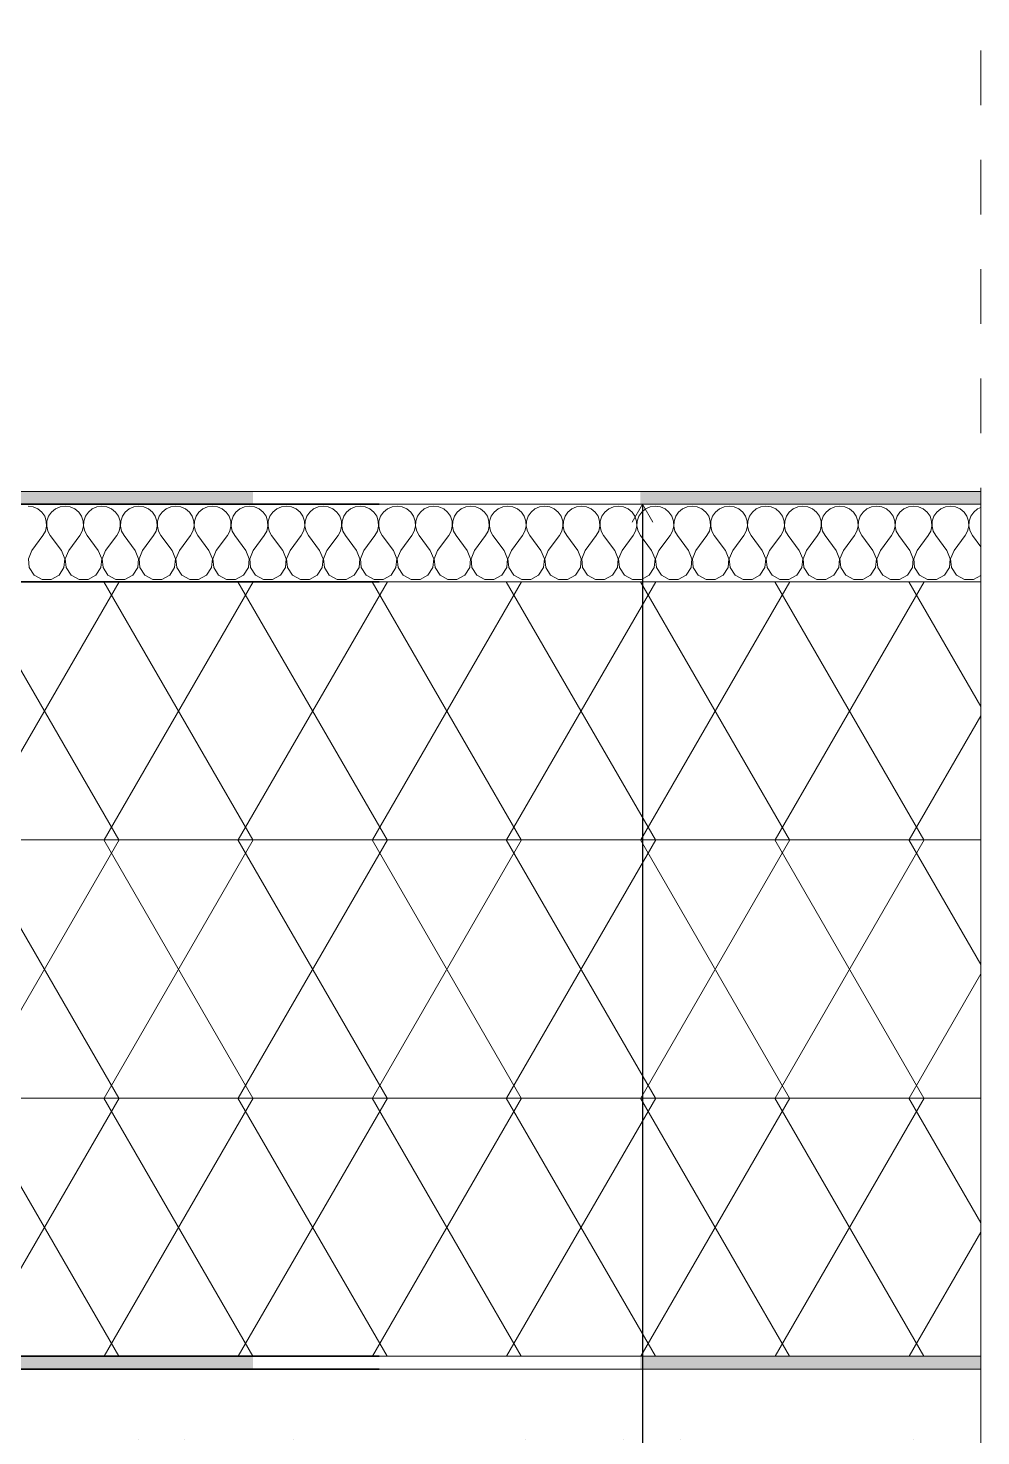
# Model space of a CAD drawing. Header units: millimetres. Extents: x 1788 to 4632, y 2793 to 4765.
# Drawn here: x 4263 to 4632, y 3674 to 4219 of the extents above; entities that cross this region are included whole.
import ezdxf

# ---------------------------------------------------------------- set-up
doc = ezdxf.new("R2010")
doc.units = ezdxf.units.MM
doc.header["$MEASUREMENT"] = 0
doc.linetypes.add('Dashed', pattern=[42.333333, 21.166667, -21.166667])
doc.linetypes.add('Wipeout_Contour', pattern=[1000, 0, -1000])
for name, color, linetype, lineweight in [('0_Pen_No__1', 7, 'Continuous', 13), ('2D Drafting - General_Pen_No__1', 7, 'Continuous', 13), ('Annotation - Label_Pen_No__2', 8, 'Continuous', 15), ('New_Shell - Roof_Pen_No__1', 7, 'Continuous', 13), ('New_Shell - Roof_Pen_No__21', 7, 'Continuous', 35), ('Structural - Bearing_Pen_No__1', 7, 'Continuous', 13)]:
    doc.layers.add(name, color=color, linetype=linetype, lineweight=lineweight)
doc.layers.add('New_Shell - Roof', color=7, linetype='Continuous')
doc.layers.add('Structural - Bearing', color=7, linetype='Continuous')
doc.dimstyles.new('GENERATED_STYLE__4', dxfattribs={"dimtxt": 0.18, "dimasz": 7.6, "dimexe": 0.18, "dimexo": 0.0625, "dimgap": 0, "dimtad": 0, "dimtih": 1, "dimtoh": 1, "dimdec": 4, "dimzin": 0, "dimdsep": 46, "dimcen": 0.09, "dimadec": 0, "dimazin": 0, "dimtfac": 1, "dimtdec": 4, "dimtmove": 0, "dimatfit": 3, "dimldrblk": 'ARROWHEAD_14', "dimfxl": 0, "dimtolj": 1, "dimtzin": 0, "dimarcsym": 0})

# ---------------------------------------------------------------- blocks, each defined once
blk = doc.blocks.new('*X2')
at = {"layer": 'New_Shell - Roof_Pen_No__1', "color": 7, "linetype": 'Continuous', "lineweight": 13}
for p, q in [((4265.13, 4034.01), (4263.18, 4034.29)), ((4266.93, 4033.22), (4265.13, 4034.01)), ((4268.45, 4031.96), (4266.93, 4033.22)), ((4269.57, 4030.34), (4268.45, 4031.96)), ((4270.2, 4028.47), (4269.57, 4030.34)), ((4271.07, 4030.34), (4270.44, 4028.47)), ((4272.19, 4031.96), (4271.07, 4030.34)), ((4273.71, 4033.22), (4272.19, 4031.96)), ((4275.51, 4034.01), (4273.71, 4033.22)), ((4277.46, 4034.29), (4275.51, 4034.01)), ((4279.41, 4034.01), (4277.46, 4034.29)), ((4281.22, 4033.22), (4279.41, 4034.01)), ((4282.74, 4031.96), (4281.22, 4033.22)), ((4283.85, 4030.34), (4282.74, 4031.96)), ((4284.48, 4028.47), (4283.85, 4030.34)), ((4285.36, 4030.34), (4284.73, 4028.47)), ((4286.48, 4031.96), (4285.36, 4030.34)), ((4287.99, 4033.22), (4286.48, 4031.96)), ((4289.8, 4034.01), (4287.99, 4033.22)), ((4291.75, 4034.29), (4289.8, 4034.01)), ((4293.7, 4034.01), (4291.75, 4034.29)), ((4295.5, 4033.22), (4293.7, 4034.01)), ((4297.02, 4031.96), (4295.5, 4033.22)), ((4298.14, 4030.34), (4297.02, 4031.96)), ((4298.77, 4028.47), (4298.14, 4030.34)), ((4299.65, 4030.34), (4299.02, 4028.47)), ((4300.76, 4031.96), (4299.65, 4030.34)), ((4302.28, 4033.22), (4300.76, 4031.96)), ((4304.08, 4034.01), (4302.28, 4033.22)), ((4306.03, 4034.29), (4304.08, 4034.01)), ((4307.99, 4034.01), (4306.03, 4034.29)), ((4309.79, 4033.22), (4307.99, 4034.01)), ((4311.31, 4031.96), (4309.79, 4033.22)), ((4312.42, 4030.34), (4311.31, 4031.96)), ((4313.05, 4028.47), (4312.42, 4030.34)), ((4313.93, 4030.34), (4313.3, 4028.47)), ((4315.05, 4031.96), (4313.93, 4030.34)), ((4316.56, 4033.22), (4315.05, 4031.96)), ((4318.37, 4034.01), (4316.56, 4033.22)), ((4320.32, 4034.29), (4318.37, 4034.01)), ((4322.27, 4034.01), (4320.32, 4034.29)), ((4324.08, 4033.22), (4322.27, 4034.01)), ((4325.59, 4031.96), (4324.08, 4033.22)), ((4326.71, 4030.34), (4325.59, 4031.96)), ((4327.34, 4028.47), (4326.71, 4030.34)), ((4328.22, 4030.34), (4327.59, 4028.47)), ((4329.33, 4031.96), (4328.22, 4030.34)), ((4330.85, 4033.22), (4329.33, 4031.96)), ((4332.65, 4034.01), (4330.85, 4033.22)), ((4334.61, 4034.29), (4332.65, 4034.01)), ((4336.56, 4034.01), (4334.61, 4034.29)), ((4338.36, 4033.22), (4336.56, 4034.01)), ((4339.88, 4031.96), (4338.36, 4033.22)), ((4340.99, 4030.34), (4339.88, 4031.96)), ((4341.62, 4028.47), (4340.99, 4030.34)), ((4342.5, 4030.34), (4341.87, 4028.47)), ((4343.62, 4031.96), (4342.5, 4030.34)), ((4345.14, 4033.22), (4343.62, 4031.96)), ((4346.94, 4034.01), (4345.14, 4033.22)), ((4348.89, 4034.29), (4346.94, 4034.01)), ((4350.84, 4034.01), (4348.89, 4034.29)), ((4352.65, 4033.22), (4350.84, 4034.01)), ((4354.16, 4031.96), (4352.65, 4033.22)), ((4355.28, 4030.34), (4354.16, 4031.96)), ((4355.91, 4028.47), (4355.28, 4030.34)), ((4356.79, 4030.34), (4356.16, 4028.47)), ((4357.9, 4031.96), (4356.79, 4030.34)), ((4359.42, 4033.22), (4357.9, 4031.96)), ((4361.23, 4034.01), (4359.42, 4033.22)), ((4363.18, 4034.29), (4361.23, 4034.01)), ((4365.13, 4034.01), (4363.18, 4034.29)), ((4366.93, 4033.22), (4365.13, 4034.01)), ((4368.45, 4031.96), (4366.93, 4033.22)), ((4369.57, 4030.34), (4368.45, 4031.96)), ((4370.2, 4028.47), (4369.57, 4030.34)), ((4371.07, 4030.34), (4370.44, 4028.47)), ((4372.19, 4031.96), (4371.07, 4030.34)), ((4373.71, 4033.22), (4372.19, 4031.96)), ((4375.51, 4034.01), (4373.71, 4033.22)), ((4377.46, 4034.29), (4375.51, 4034.01)), ((4379.41, 4034.01), (4377.46, 4034.29)), ((4381.22, 4033.22), (4379.41, 4034.01)), ((4382.74, 4031.96), (4381.22, 4033.22)), ((4383.85, 4030.34), (4382.74, 4031.96)), ((4384.48, 4028.47), (4383.85, 4030.34)), ((4385.36, 4030.34), (4384.73, 4028.47)), ((4386.48, 4031.96), (4385.36, 4030.34)), ((4387.99, 4033.22), (4386.48, 4031.96)), ((4389.8, 4034.01), (4387.99, 4033.22)), ((4391.75, 4034.29), (4389.8, 4034.01)), ((4393.7, 4034.01), (4391.75, 4034.29)), ((4395.5, 4033.22), (4393.7, 4034.01)), ((4397.02, 4031.96), (4395.5, 4033.22)), ((4398.14, 4030.34), (4397.02, 4031.96)), ((4398.77, 4028.47), (4398.14, 4030.34)), ((4399.65, 4030.34), (4399.02, 4028.47)), ((4400.76, 4031.96), (4399.65, 4030.34)), ((4402.28, 4033.22), (4400.76, 4031.96)), ((4404.08, 4034.01), (4402.28, 4033.22)), ((4406.03, 4034.29), (4404.08, 4034.01)), ((4407.99, 4034.01), (4406.03, 4034.29)), ((4409.79, 4033.22), (4407.99, 4034.01)), ((4411.31, 4031.96), (4409.79, 4033.22)), ((4412.42, 4030.34), (4411.31, 4031.96)), ((4413.05, 4028.47), (4412.42, 4030.34)), ((4413.93, 4030.34), (4413.3, 4028.47)), ((4415.05, 4031.96), (4413.93, 4030.34)), ((4416.56, 4033.22), (4415.05, 4031.96)), ((4418.37, 4034.01), (4416.56, 4033.22)), ((4420.32, 4034.29), (4418.37, 4034.01)), ((4422.27, 4034.01), (4420.32, 4034.29)), ((4424.08, 4033.22), (4422.27, 4034.01)), ((4425.59, 4031.96), (4424.08, 4033.22)), ((4426.71, 4030.34), (4425.59, 4031.96)), ((4427.34, 4028.47), (4426.71, 4030.34)), ((4428.22, 4030.34), (4427.59, 4028.47)), ((4429.33, 4031.96), (4428.22, 4030.34)), ((4430.85, 4033.22), (4429.33, 4031.96)), ((4432.65, 4034.01), (4430.85, 4033.22)), ((4434.61, 4034.29), (4432.65, 4034.01)), ((4436.56, 4034.01), (4434.61, 4034.29)), ((4438.36, 4033.22), (4436.56, 4034.01)), ((4439.88, 4031.96), (4438.36, 4033.22)), ((4440.99, 4030.34), (4439.88, 4031.96)), ((4441.62, 4028.47), (4440.99, 4030.34)), ((4442.5, 4030.34), (4441.87, 4028.47)), ((4443.62, 4031.96), (4442.5, 4030.34)), ((4445.14, 4033.22), (4443.62, 4031.96)), ((4446.94, 4034.01), (4445.14, 4033.22)), ((4448.89, 4034.29), (4446.94, 4034.01)), ((4450.84, 4034.01), (4448.89, 4034.29)), ((4452.65, 4033.22), (4450.84, 4034.01)), ((4454.16, 4031.96), (4452.65, 4033.22)), ((4455.28, 4030.34), (4454.16, 4031.96)), ((4455.91, 4028.47), (4455.28, 4030.34)), ((4456.79, 4030.34), (4456.16, 4028.47)), ((4457.9, 4031.96), (4456.79, 4030.34)), ((4459.42, 4033.22), (4457.9, 4031.96)), ((4461.23, 4034.01), (4459.42, 4033.22)), ((4463.18, 4034.29), (4461.23, 4034.01)), ((4465.13, 4034.01), (4463.18, 4034.29)), ((4466.93, 4033.22), (4465.13, 4034.01)), ((4468.45, 4031.96), (4466.93, 4033.22)), ((4469.57, 4030.34), (4468.45, 4031.96)), ((4470.2, 4028.47), (4469.57, 4030.34)), ((4471.07, 4030.34), (4470.44, 4028.47)), ((4472.19, 4031.96), (4471.07, 4030.34)), ((4473.71, 4033.22), (4472.19, 4031.96)), ((4475.51, 4034.01), (4473.71, 4033.22)), ((4477.46, 4034.29), (4475.51, 4034.01)), ((4479.41, 4034.01), (4477.46, 4034.29)), ((4481.22, 4033.22), (4479.41, 4034.01)), ((4482.74, 4031.96), (4481.22, 4033.22)), ((4483.85, 4030.34), (4482.74, 4031.96)), ((4484.48, 4028.47), (4483.85, 4030.34)), ((4485.36, 4030.34), (4484.73, 4028.47)), ((4486.48, 4031.96), (4485.36, 4030.34)), ((4487.99, 4033.22), (4486.48, 4031.96)), ((4489.8, 4034.01), (4487.99, 4033.22)), ((4491.75, 4034.29), (4489.8, 4034.01)), ((4493.7, 4034.01), (4491.75, 4034.29)), ((4495.5, 4033.22), (4493.7, 4034.01)), ((4497.02, 4031.96), (4495.5, 4033.22)), ((4498.14, 4030.34), (4497.02, 4031.96)), ((4498.77, 4028.47), (4498.14, 4030.34)), ((4499.65, 4030.34), (4499.02, 4028.47)), ((4500.76, 4031.96), (4499.65, 4030.34)), ((4502.28, 4033.22), (4500.76, 4031.96)), ((4504.08, 4034.01), (4502.28, 4033.22)), ((4506.03, 4034.29), (4504.08, 4034.01)), ((4507.99, 4034.01), (4506.03, 4034.29)), ((4509.79, 4033.22), (4507.99, 4034.01)), ((4511.31, 4031.96), (4509.79, 4033.22)), ((4512.42, 4030.34), (4511.31, 4031.96)), ((4513.05, 4028.47), (4512.42, 4030.34)), ((4513.93, 4030.34), (4513.3, 4028.47)), ((4515.05, 4031.96), (4513.93, 4030.34)), ((4516.56, 4033.22), (4515.05, 4031.96)), ((4518.37, 4034.01), (4516.56, 4033.22)), ((4520.32, 4034.29), (4518.37, 4034.01)), ((4522.27, 4034.01), (4520.32, 4034.29)), ((4524.08, 4033.22), (4522.27, 4034.01)), ((4525.59, 4031.96), (4524.08, 4033.22)), ((4526.71, 4030.34), (4525.59, 4031.96)), ((4527.34, 4028.47), (4526.71, 4030.34)), ((4528.22, 4030.34), (4527.59, 4028.47)), ((4529.33, 4031.96), (4528.22, 4030.34)), ((4530.85, 4033.22), (4529.33, 4031.96)), ((4532.65, 4034.01), (4530.85, 4033.22)), ((4534.61, 4034.29), (4532.65, 4034.01)), ((4536.56, 4034.01), (4534.61, 4034.29)), ((4538.36, 4033.22), (4536.56, 4034.01)), ((4539.88, 4031.96), (4538.36, 4033.22)), ((4540.99, 4030.34), (4539.88, 4031.96)), ((4541.62, 4028.47), (4540.99, 4030.34)), ((4542.5, 4030.34), (4541.87, 4028.47)), ((4543.62, 4031.96), (4542.5, 4030.34)), ((4545.14, 4033.22), (4543.62, 4031.96)), ((4546.94, 4034.01), (4545.14, 4033.22)), ((4548.89, 4034.29), (4546.94, 4034.01)), ((4550.84, 4034.01), (4548.89, 4034.29)), ((4552.65, 4033.22), (4550.84, 4034.01)), ((4554.16, 4031.96), (4552.65, 4033.22)), ((4555.28, 4030.34), (4554.16, 4031.96)), ((4555.91, 4028.47), (4555.28, 4030.34)), ((4556.79, 4030.34), (4556.16, 4028.47)), ((4557.9, 4031.96), (4556.79, 4030.34)), ((4559.42, 4033.22), (4557.9, 4031.96)), ((4561.23, 4034.01), (4559.42, 4033.22)), ((4563.18, 4034.29), (4561.23, 4034.01)), ((4565.13, 4034.01), (4563.18, 4034.29)), ((4566.93, 4033.22), (4565.13, 4034.01)), ((4568.45, 4031.96), (4566.93, 4033.22)), ((4569.57, 4030.34), (4568.45, 4031.96)), ((4570.2, 4028.47), (4569.57, 4030.34)), ((4571.07, 4030.34), (4570.44, 4028.47)), ((4572.19, 4031.96), (4571.07, 4030.34)), ((4573.71, 4033.22), (4572.19, 4031.96)), ((4575.51, 4034.01), (4573.71, 4033.22)), ((4577.46, 4034.29), (4575.51, 4034.01)), ((4579.41, 4034.01), (4577.46, 4034.29)), ((4581.22, 4033.22), (4579.41, 4034.01)), ((4582.74, 4031.96), (4581.22, 4033.22)), ((4583.85, 4030.34), (4582.74, 4031.96)), ((4584.48, 4028.47), (4583.85, 4030.34)), ((4585.36, 4030.34), (4584.73, 4028.47)), ((4586.48, 4031.96), (4585.36, 4030.34)), ((4587.99, 4033.22), (4586.48, 4031.96)), ((4589.8, 4034.01), (4587.99, 4033.22)), ((4591.75, 4034.29), (4589.8, 4034.01)), ((4593.7, 4034.01), (4591.75, 4034.29)), ((4595.5, 4033.22), (4593.7, 4034.01)), ((4597.02, 4031.96), (4595.5, 4033.22)), ((4598.14, 4030.34), (4597.02, 4031.96)), ((4598.77, 4028.47), (4598.14, 4030.34)), ((4599.65, 4030.34), (4599.02, 4028.47)), ((4600.76, 4031.96), (4599.65, 4030.34)), ((4602.28, 4033.22), (4600.76, 4031.96)), ((4604.08, 4034.01), (4602.28, 4033.22)), ((4606.03, 4034.29), (4604.08, 4034.01)), ((4607.99, 4034.01), (4606.03, 4034.29)), ((4609.79, 4033.22), (4607.99, 4034.01)), ((4611.31, 4031.96), (4609.79, 4033.22)), ((4612.42, 4030.34), (4611.31, 4031.96)), ((4613.05, 4028.47), (4612.42, 4030.34)), ((4613.93, 4030.34), (4613.3, 4028.47)), ((4615.05, 4031.96), (4613.93, 4030.34)), ((4616.56, 4033.22), (4615.05, 4031.96)), ((4618.37, 4034.01), (4616.56, 4033.22)), ((4620.32, 4034.29), (4618.37, 4034.01)), ((4622.27, 4034.01), (4620.32, 4034.29)), ((4624.08, 4033.22), (4622.27, 4034.01)), ((4625.59, 4031.96), (4624.08, 4033.22)), ((4626.71, 4030.34), (4625.59, 4031.96)), ((4627.34, 4028.47), (4626.71, 4030.34)), ((4628.22, 4030.34), (4627.59, 4028.47)), ((4629.33, 4031.96), (4628.22, 4030.34)), ((4630.85, 4033.22), (4629.33, 4031.96)), ((4632.1, 4033.77), (4630.85, 4033.22)), ((4268.89, 4022.86), (4269.84, 4024.58)), ((4269.84, 4024.58), (4270.29, 4026.5)), ((4270.29, 4026.5), (4270.2, 4028.47)), ((4270.44, 4028.47), (4270.35, 4026.5)), ((4270.35, 4026.5), (4270.79, 4024.58)), ((4270.79, 4024.58), (4271.75, 4022.86)), ((4283.18, 4022.86), (4284.13, 4024.58)), ((4284.13, 4024.58), (4284.58, 4026.5)), ((4284.58, 4026.5), (4284.48, 4028.47)), ((4284.73, 4028.47), (4284.63, 4026.5)), ((4284.63, 4026.5), (4285.08, 4024.58)), ((4285.08, 4024.58), (4286.03, 4022.86)), ((4297.46, 4022.86), (4298.42, 4024.58)), ((4298.42, 4024.58), (4298.86, 4026.5)), ((4298.86, 4026.5), (4298.77, 4028.47)), ((4299.02, 4028.47), (4298.92, 4026.5)), ((4298.92, 4026.5), (4299.37, 4024.58)), ((4299.37, 4024.58), (4300.32, 4022.86)), ((4311.75, 4022.86), (4312.7, 4024.58)), ((4312.7, 4024.58), (4313.15, 4026.5)), ((4313.15, 4026.5), (4313.05, 4028.47)), ((4313.3, 4028.47), (4313.21, 4026.5)), ((4313.21, 4026.5), (4313.65, 4024.58)), ((4313.65, 4024.58), (4314.61, 4022.86)), ((4326.03, 4022.86), (4326.99, 4024.58)), ((4326.99, 4024.58), (4327.43, 4026.5)), ((4327.43, 4026.5), (4327.34, 4028.47)), ((4327.59, 4028.47), (4327.49, 4026.5)), ((4327.49, 4026.5), (4327.94, 4024.58)), ((4327.94, 4024.58), (4328.89, 4022.86)), ((4340.32, 4022.86), (4341.27, 4024.58)), ((4341.27, 4024.58), (4341.72, 4026.5)), ((4341.72, 4026.5), (4341.62, 4028.47)), ((4341.87, 4028.47), (4341.78, 4026.5)), ((4341.78, 4026.5), (4342.22, 4024.58)), ((4342.22, 4024.58), (4343.18, 4022.86)), ((4354.61, 4022.86), (4355.56, 4024.58)), ((4355.56, 4024.58), (4356.01, 4026.5)), ((4356.01, 4026.5), (4355.91, 4028.47)), ((4356.16, 4028.47), (4356.06, 4026.5)), ((4356.06, 4026.5), (4356.51, 4024.58)), ((4356.51, 4024.58), (4357.46, 4022.86)), ((4368.89, 4022.86), (4369.84, 4024.58)), ((4369.84, 4024.58), (4370.29, 4026.5)), ((4370.29, 4026.5), (4370.2, 4028.47)), ((4370.44, 4028.47), (4370.35, 4026.5)), ((4370.35, 4026.5), (4370.79, 4024.58)), ((4370.79, 4024.58), (4371.75, 4022.86)), ((4383.18, 4022.86), (4384.13, 4024.58)), ((4384.13, 4024.58), (4384.58, 4026.5)), ((4384.58, 4026.5), (4384.48, 4028.47)), ((4384.73, 4028.47), (4384.63, 4026.5)), ((4384.63, 4026.5), (4385.08, 4024.58)), ((4385.08, 4024.58), (4386.03, 4022.86)), ((4397.46, 4022.86), (4398.42, 4024.58)), ((4398.42, 4024.58), (4398.86, 4026.5)), ((4398.86, 4026.5), (4398.77, 4028.47)), ((4399.02, 4028.47), (4398.92, 4026.5)), ((4398.92, 4026.5), (4399.37, 4024.58)), ((4399.37, 4024.58), (4400.32, 4022.86)), ((4411.75, 4022.86), (4412.7, 4024.58)), ((4412.7, 4024.58), (4413.15, 4026.5)), ((4413.15, 4026.5), (4413.05, 4028.47)), ((4413.3, 4028.47), (4413.21, 4026.5)), ((4413.21, 4026.5), (4413.65, 4024.58)), ((4413.65, 4024.58), (4414.61, 4022.86)), ((4426.03, 4022.86), (4426.99, 4024.58)), ((4426.99, 4024.58), (4427.43, 4026.5)), ((4427.43, 4026.5), (4427.34, 4028.47)), ((4427.59, 4028.47), (4427.49, 4026.5)), ((4427.49, 4026.5), (4427.94, 4024.58)), ((4427.94, 4024.58), (4428.89, 4022.86)), ((4440.32, 4022.86), (4441.27, 4024.58)), ((4441.27, 4024.58), (4441.72, 4026.5)), ((4441.72, 4026.5), (4441.62, 4028.47)), ((4441.87, 4028.47), (4441.78, 4026.5)), ((4441.78, 4026.5), (4442.22, 4024.58)), ((4442.22, 4024.58), (4443.18, 4022.86)), ((4454.61, 4022.86), (4455.56, 4024.58)), ((4455.56, 4024.58), (4456.01, 4026.5)), ((4456.01, 4026.5), (4455.91, 4028.47)), ((4456.16, 4028.47), (4456.06, 4026.5)), ((4456.06, 4026.5), (4456.51, 4024.58)), ((4456.51, 4024.58), (4457.46, 4022.86)), ((4468.89, 4022.86), (4469.84, 4024.58)), ((4469.84, 4024.58), (4470.29, 4026.5)), ((4470.29, 4026.5), (4470.2, 4028.47)), ((4470.44, 4028.47), (4470.35, 4026.5)), ((4470.35, 4026.5), (4470.79, 4024.58)), ((4470.79, 4024.58), (4471.75, 4022.86)), ((4483.18, 4022.86), (4484.13, 4024.58)), ((4484.13, 4024.58), (4484.58, 4026.5)), ((4484.58, 4026.5), (4484.48, 4028.47)), ((4484.73, 4028.47), (4484.63, 4026.5)), ((4484.63, 4026.5), (4485.08, 4024.58)), ((4485.08, 4024.58), (4486.03, 4022.86)), ((4497.46, 4022.86), (4498.42, 4024.58)), ((4498.42, 4024.58), (4498.86, 4026.5)), ((4498.86, 4026.5), (4498.77, 4028.47)), ((4499.02, 4028.47), (4498.92, 4026.5)), ((4498.92, 4026.5), (4499.37, 4024.58)), ((4499.37, 4024.58), (4500.32, 4022.86)), ((4511.75, 4022.86), (4512.7, 4024.58)), ((4512.7, 4024.58), (4513.15, 4026.5)), ((4513.15, 4026.5), (4513.05, 4028.47)), ((4513.3, 4028.47), (4513.21, 4026.5)), ((4513.21, 4026.5), (4513.65, 4024.58)), ((4513.65, 4024.58), (4514.61, 4022.86)), ((4526.03, 4022.86), (4526.99, 4024.58)), ((4526.99, 4024.58), (4527.43, 4026.5)), ((4527.43, 4026.5), (4527.34, 4028.47)), ((4527.59, 4028.47), (4527.49, 4026.5)), ((4527.49, 4026.5), (4527.94, 4024.58)), ((4527.94, 4024.58), (4528.89, 4022.86)), ((4540.32, 4022.86), (4541.27, 4024.58)), ((4541.27, 4024.58), (4541.72, 4026.5)), ((4541.72, 4026.5), (4541.62, 4028.47)), ((4541.87, 4028.47), (4541.78, 4026.5)), ((4541.78, 4026.5), (4542.22, 4024.58)), ((4542.22, 4024.58), (4543.18, 4022.86)), ((4554.61, 4022.86), (4555.56, 4024.58)), ((4555.56, 4024.58), (4556.01, 4026.5)), ((4556.01, 4026.5), (4555.91, 4028.47)), ((4556.16, 4028.47), (4556.06, 4026.5)), ((4556.06, 4026.5), (4556.51, 4024.58)), ((4556.51, 4024.58), (4557.46, 4022.86)), ((4568.89, 4022.86), (4569.84, 4024.58)), ((4569.84, 4024.58), (4570.29, 4026.5)), ((4570.29, 4026.5), (4570.2, 4028.47)), ((4570.44, 4028.47), (4570.35, 4026.5)), ((4570.35, 4026.5), (4570.79, 4024.58)), ((4570.79, 4024.58), (4571.75, 4022.86)), ((4583.18, 4022.86), (4584.13, 4024.58)), ((4584.13, 4024.58), (4584.58, 4026.5)), ((4584.58, 4026.5), (4584.48, 4028.47)), ((4584.73, 4028.47), (4584.63, 4026.5)), ((4584.63, 4026.5), (4585.08, 4024.58)), ((4585.08, 4024.58), (4586.03, 4022.86)), ((4597.46, 4022.86), (4598.42, 4024.58)), ((4598.42, 4024.58), (4598.86, 4026.5)), ((4598.86, 4026.5), (4598.77, 4028.47)), ((4599.02, 4028.47), (4598.92, 4026.5)), ((4598.92, 4026.5), (4599.37, 4024.58)), ((4599.37, 4024.58), (4600.32, 4022.86)), ((4611.75, 4022.86), (4612.7, 4024.58)), ((4612.7, 4024.58), (4613.15, 4026.5)), ((4613.15, 4026.5), (4613.05, 4028.47)), ((4613.3, 4028.47), (4613.21, 4026.5)), ((4613.21, 4026.5), (4613.65, 4024.58)), ((4613.65, 4024.58), (4614.61, 4022.86)), ((4626.03, 4022.86), (4626.99, 4024.58)), ((4626.99, 4024.58), (4627.43, 4026.5)), ((4627.43, 4026.5), (4627.34, 4028.47)), ((4627.59, 4028.47), (4627.49, 4026.5)), ((4627.49, 4026.5), (4627.94, 4024.58)), ((4627.94, 4024.58), (4628.89, 4022.86)), ((4264.61, 4017.14), (4268.89, 4022.86)), ((4276.03, 4017.14), (4271.75, 4022.86)), ((4278.89, 4017.14), (4283.18, 4022.86)), ((4290.32, 4017.14), (4286.03, 4022.86)), ((4293.18, 4017.14), (4297.46, 4022.86)), ((4304.61, 4017.14), (4300.32, 4022.86)), ((4307.46, 4017.14), (4311.75, 4022.86)), ((4318.89, 4017.14), (4314.61, 4022.86)), ((4321.75, 4017.14), (4326.03, 4022.86)), ((4333.18, 4017.14), (4328.89, 4022.86)), ((4336.03, 4017.14), (4340.32, 4022.86)), ((4347.46, 4017.14), (4343.18, 4022.86)), ((4350.32, 4017.14), (4354.61, 4022.86)), ((4361.75, 4017.14), (4357.46, 4022.86)), ((4364.61, 4017.14), (4368.89, 4022.86)), ((4376.03, 4017.14), (4371.75, 4022.86)), ((4378.89, 4017.14), (4383.18, 4022.86)), ((4390.32, 4017.14), (4386.03, 4022.86)), ((4393.18, 4017.14), (4397.46, 4022.86)), ((4404.61, 4017.14), (4400.32, 4022.86)), ((4407.46, 4017.14), (4411.75, 4022.86)), ((4418.89, 4017.14), (4414.61, 4022.86)), ((4421.75, 4017.14), (4426.03, 4022.86)), ((4433.18, 4017.14), (4428.89, 4022.86)), ((4436.03, 4017.14), (4440.32, 4022.86)), ((4447.46, 4017.14), (4443.18, 4022.86)), ((4450.32, 4017.14), (4454.61, 4022.86)), ((4461.75, 4017.14), (4457.46, 4022.86)), ((4464.61, 4017.14), (4468.89, 4022.86)), ((4476.03, 4017.14), (4471.75, 4022.86)), ((4478.89, 4017.14), (4483.18, 4022.86)), ((4490.32, 4017.14), (4486.03, 4022.86)), ((4493.18, 4017.14), (4497.46, 4022.86)), ((4504.61, 4017.14), (4500.32, 4022.86)), ((4507.46, 4017.14), (4511.75, 4022.86)), ((4518.89, 4017.14), (4514.61, 4022.86)), ((4521.75, 4017.14), (4526.03, 4022.86)), ((4533.18, 4017.14), (4528.89, 4022.86)), ((4536.03, 4017.14), (4540.32, 4022.86)), ((4547.46, 4017.14), (4543.18, 4022.86)), ((4550.32, 4017.14), (4554.61, 4022.86)), ((4561.75, 4017.14), (4557.46, 4022.86)), ((4564.61, 4017.14), (4568.89, 4022.86)), ((4576.03, 4017.14), (4571.75, 4022.86)), ((4578.89, 4017.14), (4583.18, 4022.86)), ((4590.32, 4017.14), (4586.03, 4022.86)), ((4593.18, 4017.14), (4597.46, 4022.86)), ((4604.61, 4017.14), (4600.32, 4022.86)), ((4607.46, 4017.14), (4611.75, 4022.86)), ((4618.89, 4017.14), (4614.61, 4022.86)), ((4621.75, 4017.14), (4626.03, 4022.86)), ((4632.1, 4018.58), (4628.89, 4022.86)), ((4264.61, 4017.14), (4263.26, 4013.93)), ((4263.26, 4013.93), (4263.59, 4010.47)), ((4277.38, 4013.93), (4276.03, 4017.14)), ((4277.05, 4010.47), (4277.38, 4013.93)), ((4278.89, 4017.14), (4277.54, 4013.93)), ((4277.54, 4013.93), (4277.87, 4010.47)), ((4291.67, 4013.93), (4290.32, 4017.14)), ((4291.34, 4010.47), (4291.67, 4013.93)), ((4293.18, 4017.14), (4291.83, 4013.93)), ((4291.83, 4013.93), (4292.16, 4010.47)), ((4305.95, 4013.93), (4304.61, 4017.14)), ((4305.62, 4010.47), (4305.95, 4013.93)), ((4307.46, 4017.14), (4306.12, 4013.93)), ((4306.12, 4013.93), (4306.44, 4010.47)), ((4320.24, 4013.93), (4318.89, 4017.14)), ((4319.91, 4010.47), (4320.24, 4013.93)), ((4321.75, 4017.14), (4320.4, 4013.93)), ((4320.4, 4013.93), (4320.73, 4010.47)), ((4334.52, 4013.93), (4333.18, 4017.14)), ((4334.2, 4010.47), (4334.52, 4013.93)), ((4336.03, 4017.14), (4334.69, 4013.93)), ((4334.69, 4013.93), (4335.02, 4010.47)), ((4348.81, 4013.93), (4347.46, 4017.14)), ((4348.48, 4010.47), (4348.81, 4013.93)), ((4350.32, 4017.14), (4348.97, 4013.93)), ((4348.97, 4013.93), (4349.3, 4010.47)), ((4363.1, 4013.93), (4361.75, 4017.14)), ((4362.77, 4010.47), (4363.1, 4013.93)), ((4364.61, 4017.14), (4363.26, 4013.93)), ((4363.26, 4013.93), (4363.59, 4010.47)), ((4377.38, 4013.93), (4376.03, 4017.14)), ((4377.05, 4010.47), (4377.38, 4013.93)), ((4378.89, 4017.14), (4377.54, 4013.93)), ((4377.54, 4013.93), (4377.87, 4010.47)), ((4391.67, 4013.93), (4390.32, 4017.14)), ((4391.34, 4010.47), (4391.67, 4013.93)), ((4393.18, 4017.14), (4391.83, 4013.93)), ((4391.83, 4013.93), (4392.16, 4010.47)), ((4405.95, 4013.93), (4404.61, 4017.14)), ((4405.62, 4010.47), (4405.95, 4013.93)), ((4407.46, 4017.14), (4406.12, 4013.93)), ((4406.12, 4013.93), (4406.44, 4010.47)), ((4420.24, 4013.93), (4418.89, 4017.14)), ((4419.91, 4010.47), (4420.24, 4013.93)), ((4421.75, 4017.14), (4420.4, 4013.93)), ((4420.4, 4013.93), (4420.73, 4010.47)), ((4434.52, 4013.93), (4433.18, 4017.14)), ((4434.2, 4010.47), (4434.52, 4013.93)), ((4436.03, 4017.14), (4434.69, 4013.93)), ((4434.69, 4013.93), (4435.02, 4010.47)), ((4448.81, 4013.93), (4447.46, 4017.14)), ((4448.48, 4010.47), (4448.81, 4013.93)), ((4450.32, 4017.14), (4448.97, 4013.93)), ((4448.97, 4013.93), (4449.3, 4010.47)), ((4463.1, 4013.93), (4461.75, 4017.14)), ((4462.77, 4010.47), (4463.1, 4013.93)), ((4464.61, 4017.14), (4463.26, 4013.93)), ((4463.26, 4013.93), (4463.59, 4010.47)), ((4477.38, 4013.93), (4476.03, 4017.14)), ((4477.05, 4010.47), (4477.38, 4013.93)), ((4478.89, 4017.14), (4477.54, 4013.93)), ((4477.54, 4013.93), (4477.87, 4010.47)), ((4491.67, 4013.93), (4490.32, 4017.14)), ((4491.34, 4010.47), (4491.67, 4013.93)), ((4493.18, 4017.14), (4491.83, 4013.93)), ((4491.83, 4013.93), (4492.16, 4010.47)), ((4505.95, 4013.93), (4504.61, 4017.14)), ((4505.62, 4010.47), (4505.95, 4013.93)), ((4507.46, 4017.14), (4506.12, 4013.93)), ((4506.12, 4013.93), (4506.44, 4010.47)), ((4520.24, 4013.93), (4518.89, 4017.14)), ((4519.91, 4010.47), (4520.24, 4013.93)), ((4521.75, 4017.14), (4520.4, 4013.93)), ((4520.4, 4013.93), (4520.73, 4010.47)), ((4534.52, 4013.93), (4533.18, 4017.14)), ((4534.2, 4010.47), (4534.52, 4013.93)), ((4536.03, 4017.14), (4534.69, 4013.93)), ((4534.69, 4013.93), (4535.02, 4010.47)), ((4548.81, 4013.93), (4547.46, 4017.14)), ((4548.48, 4010.47), (4548.81, 4013.93)), ((4550.32, 4017.14), (4548.97, 4013.93)), ((4548.97, 4013.93), (4549.3, 4010.47)), ((4563.1, 4013.93), (4561.75, 4017.14)), ((4562.77, 4010.47), (4563.1, 4013.93)), ((4564.61, 4017.14), (4563.26, 4013.93)), ((4563.26, 4013.93), (4563.59, 4010.47)), ((4577.38, 4013.93), (4576.03, 4017.14)), ((4577.05, 4010.47), (4577.38, 4013.93)), ((4578.89, 4017.14), (4577.54, 4013.93)), ((4577.54, 4013.93), (4577.87, 4010.47)), ((4591.67, 4013.93), (4590.32, 4017.14)), ((4591.34, 4010.47), (4591.67, 4013.93)), ((4593.18, 4017.14), (4591.83, 4013.93)), ((4591.83, 4013.93), (4592.16, 4010.47)), ((4605.95, 4013.93), (4604.61, 4017.14)), ((4605.62, 4010.47), (4605.95, 4013.93)), ((4607.46, 4017.14), (4606.12, 4013.93)), ((4606.12, 4013.93), (4606.44, 4010.47)), ((4620.24, 4013.93), (4618.89, 4017.14)), ((4619.91, 4010.47), (4620.24, 4013.93)), ((4621.75, 4017.14), (4620.4, 4013.93)), ((4620.4, 4013.93), (4620.73, 4010.47)), ((4263.59, 4010.47), (4265.51, 4007.57)), ((4275.13, 4007.57), (4277.05, 4010.47)), ((4277.87, 4010.47), (4279.8, 4007.57)), ((4289.41, 4007.57), (4291.34, 4010.47)), ((4292.16, 4010.47), (4294.09, 4007.57)), ((4303.7, 4007.57), (4305.62, 4010.47)), ((4306.44, 4010.47), (4308.37, 4007.57)), ((4317.98, 4007.57), (4319.91, 4010.47)), ((4320.73, 4010.47), (4322.66, 4007.57)), ((4332.27, 4007.57), (4334.2, 4010.47)), ((4335.02, 4010.47), (4336.94, 4007.57)), ((4346.55, 4007.57), (4348.48, 4010.47)), ((4349.3, 4010.47), (4351.23, 4007.57)), ((4360.84, 4007.57), (4362.77, 4010.47)), ((4363.59, 4010.47), (4365.51, 4007.57)), ((4375.13, 4007.57), (4377.05, 4010.47)), ((4377.87, 4010.47), (4379.8, 4007.57)), ((4389.41, 4007.57), (4391.34, 4010.47)), ((4392.16, 4010.47), (4394.09, 4007.57)), ((4403.7, 4007.57), (4405.62, 4010.47)), ((4406.44, 4010.47), (4408.37, 4007.57)), ((4417.98, 4007.57), (4419.91, 4010.47)), ((4420.73, 4010.47), (4422.66, 4007.57)), ((4432.27, 4007.57), (4434.2, 4010.47)), ((4435.02, 4010.47), (4436.94, 4007.57)), ((4446.55, 4007.57), (4448.48, 4010.47)), ((4449.3, 4010.47), (4451.23, 4007.57)), ((4460.84, 4007.57), (4462.77, 4010.47)), ((4463.59, 4010.47), (4465.51, 4007.57)), ((4475.13, 4007.57), (4477.05, 4010.47)), ((4477.87, 4010.47), (4479.8, 4007.57)), ((4489.41, 4007.57), (4491.34, 4010.47)), ((4492.16, 4010.47), (4494.09, 4007.57)), ((4503.7, 4007.57), (4505.62, 4010.47)), ((4506.44, 4010.47), (4508.37, 4007.57)), ((4517.98, 4007.57), (4519.91, 4010.47)), ((4520.73, 4010.47), (4522.66, 4007.57)), ((4532.27, 4007.57), (4534.2, 4010.47)), ((4535.02, 4010.47), (4536.94, 4007.57)), ((4546.55, 4007.57), (4548.48, 4010.47)), ((4549.3, 4010.47), (4551.23, 4007.57)), ((4560.84, 4007.57), (4562.77, 4010.47)), ((4563.59, 4010.47), (4565.51, 4007.57)), ((4575.13, 4007.57), (4577.05, 4010.47)), ((4577.87, 4010.47), (4579.8, 4007.57)), ((4589.41, 4007.57), (4591.34, 4010.47)), ((4592.16, 4010.47), (4594.09, 4007.57)), ((4603.7, 4007.57), (4605.62, 4010.47)), ((4606.44, 4010.47), (4608.37, 4007.57)), ((4617.98, 4007.57), (4619.91, 4010.47)), ((4620.73, 4010.47), (4622.66, 4007.57)), ((4265.51, 4007.57), (4268.58, 4005.93)), ((4268.58, 4005.93), (4272.06, 4005.93)), ((4272.06, 4005.93), (4275.13, 4007.57)), ((4279.8, 4007.57), (4282.87, 4005.93)), ((4282.87, 4005.93), (4286.35, 4005.93)), ((4286.35, 4005.93), (4289.41, 4007.57)), ((4294.09, 4007.57), (4297.15, 4005.93)), ((4297.15, 4005.93), (4300.63, 4005.93)), ((4300.63, 4005.93), (4303.7, 4007.57)), ((4308.37, 4007.57), (4311.44, 4005.93)), ((4311.44, 4005.93), (4314.92, 4005.93)), ((4314.92, 4005.93), (4317.98, 4007.57)), ((4322.66, 4007.57), (4325.72, 4005.93)), ((4325.72, 4005.93), (4329.2, 4005.93)), ((4329.2, 4005.93), (4332.27, 4007.57)), ((4336.94, 4007.57), (4340.01, 4005.93)), ((4340.01, 4005.93), (4343.49, 4005.93)), ((4343.49, 4005.93), (4346.55, 4007.57)), ((4351.23, 4007.57), (4354.29, 4005.93)), ((4354.29, 4005.93), (4357.77, 4005.93)), ((4357.77, 4005.93), (4360.84, 4007.57)), ((4365.51, 4007.57), (4368.58, 4005.93)), ((4368.58, 4005.93), (4372.06, 4005.93)), ((4372.06, 4005.93), (4375.13, 4007.57)), ((4379.8, 4007.57), (4382.87, 4005.93)), ((4382.87, 4005.93), (4386.35, 4005.93)), ((4386.35, 4005.93), (4389.41, 4007.57)), ((4394.09, 4007.57), (4397.15, 4005.93)), ((4397.15, 4005.93), (4400.63, 4005.93)), ((4400.63, 4005.93), (4403.7, 4007.57)), ((4408.37, 4007.57), (4411.44, 4005.93)), ((4411.44, 4005.93), (4414.92, 4005.93)), ((4414.92, 4005.93), (4417.98, 4007.57)), ((4422.66, 4007.57), (4425.72, 4005.93)), ((4425.72, 4005.93), (4429.2, 4005.93)), ((4429.2, 4005.93), (4432.27, 4007.57)), ((4436.94, 4007.57), (4440.01, 4005.93)), ((4440.01, 4005.93), (4443.49, 4005.93)), ((4443.49, 4005.93), (4446.55, 4007.57)), ((4451.23, 4007.57), (4454.29, 4005.93)), ((4454.29, 4005.93), (4457.77, 4005.93)), ((4457.77, 4005.93), (4460.84, 4007.57)), ((4465.51, 4007.57), (4468.58, 4005.93)), ((4468.58, 4005.93), (4472.06, 4005.93)), ((4472.06, 4005.93), (4475.13, 4007.57)), ((4479.8, 4007.57), (4482.87, 4005.93)), ((4482.87, 4005.93), (4486.35, 4005.93)), ((4486.35, 4005.93), (4489.41, 4007.57)), ((4494.09, 4007.57), (4497.15, 4005.93)), ((4497.15, 4005.93), (4500.63, 4005.93)), ((4500.63, 4005.93), (4503.7, 4007.57)), ((4508.37, 4007.57), (4511.44, 4005.93)), ((4511.44, 4005.93), (4514.92, 4005.93)), ((4514.92, 4005.93), (4517.98, 4007.57)), ((4522.66, 4007.57), (4525.72, 4005.93)), ((4525.72, 4005.93), (4529.2, 4005.93)), ((4529.2, 4005.93), (4532.27, 4007.57)), ((4536.94, 4007.57), (4540.01, 4005.93)), ((4540.01, 4005.93), (4543.49, 4005.93)), ((4543.49, 4005.93), (4546.55, 4007.57)), ((4551.23, 4007.57), (4554.29, 4005.93)), ((4554.29, 4005.93), (4557.77, 4005.93)), ((4557.77, 4005.93), (4560.84, 4007.57)), ((4565.51, 4007.57), (4568.58, 4005.93)), ((4568.58, 4005.93), (4572.06, 4005.93)), ((4572.06, 4005.93), (4575.13, 4007.57)), ((4579.8, 4007.57), (4582.87, 4005.93)), ((4582.87, 4005.93), (4586.35, 4005.93)), ((4586.35, 4005.93), (4589.41, 4007.57)), ((4594.09, 4007.57), (4597.15, 4005.93)), ((4597.15, 4005.93), (4600.63, 4005.93)), ((4600.63, 4005.93), (4603.7, 4007.57)), ((4608.37, 4007.57), (4611.44, 4005.93)), ((4611.44, 4005.93), (4614.92, 4005.93)), ((4614.92, 4005.93), (4617.98, 4007.57)), ((4622.66, 4007.57), (4625.72, 4005.93)), ((4625.72, 4005.93), (4629.2, 4005.93)), ((4629.2, 4005.93), (4632.1, 4007.48))]:
    blk.add_line(p, q, dxfattribs=at)
blk = doc.blocks.new('*X3')
at = {"layer": 'New_Shell - Roof', "linetype": 'Continuous', "lineweight": 0, "true_color": 0x000000}
blk.add_hatch(color=18, dxfattribs=at).paths.add_polyline_path([(4350.18, 3705), (4200.18, 3705), (4200.18, 3700), (4350.18, 3700)])
blk = doc.blocks.new('*X4')
at = {"layer": 'New_Shell - Roof', "linetype": 'Continuous', "lineweight": 0, "true_color": 0x000000}
for points in [[(4350.19, 4040), (4200.2, 4040), (4200.2, 4035), (4350.19, 4035)], [(4632.1, 4040), (4500.19, 4040), (4500.19, 4035), (4632.1, 4035)]]:
    blk.add_hatch(color=18, dxfattribs=at).paths.add_polyline_path(points)
blk = doc.blocks.new('*X12')
at = {"layer": 'New_Shell - Roof', "linetype": 'Continuous', "lineweight": 0, "true_color": 0x000000}
for points in [[(4350.18, 3705), (4200.18, 3705), (4200.18, 3700), (4350.18, 3700)], [(4500.18, 3705), (4500.18, 3700), (4632.1, 3700), (4632.1, 3705)]]:
    blk.add_hatch(color=18, dxfattribs=at).paths.add_polyline_path(points)
blk = doc.blocks.new('ARROWHEAD_14')
at = {"color": 0, "linetype": 'Continuous', "lineweight": 0}
blk.add_line((0, 0), (-1, 0), dxfattribs=at)
at = {"color": 0, "linetype": 'Continuous', "lineweight": 0, "flags": 128}
blk.add_lwpolyline([(-0.9093, 0.525), (0, 0), (-0.9093, -0.525)], dxfattribs=at)

msp = doc.modelspace()

# ---------------------------------------------------------------- hatches: boundary and pattern name
at = {"layer": '2D Drafting - General_Pen_No__1', "linetype": 'Continuous', "lineweight": 13}
h = msp.add_hatch(dxfattribs=at)
h.set_pattern_fill('Lightweight_Concrete_0001', style=0, pattern_type=2)
h.set_pattern_definition([(0, (3105.76, 3642.5), (0, 311.77), [19.5, -160.5]), (0, (3195.76, 3798.4), (0, 311.77), [19.5, -160.5]), (60, (3105.76, 3642.5), (-270, 155.885), [19.5, -160.5]), (60, (3285.76, 3642.5), (-270, 155.885), [19.5, -160.5]), (120, (3125.26, 3642.5), (270, 155.885), [19.5, -160.5]), (120, (3305.26, 3642.5), (270, 155.885), [19.5, -160.5]), (0, (3105.76, 3672.5), (0, 60), [0, -60, 0, -90]), (45, (3135.76, 3672.5), (-42.4264, 42.4264), [0, -45, 0, -75])])
h.paths.add_polyline_path([(3034.58, 3500), (3034.58, 3700), (4632.1, 3700), (4632.1, 3500)])

# ---------------------------------------------------------------- linework, layer by layer
at = {"layer": '2D Drafting - General_Pen_No__1', "color": 7, "linetype": 'Continuous', "lineweight": 13, "flags": 128}
msp.add_lwpolyline([(3034.58, 3500), (3034.58, 3700), (4632.1, 3700), (4632.1, 3500)], close=True, dxfattribs=at)
at = {"layer": 'New_Shell - Roof_Pen_No__1', "color": 7, "linetype": 'Continuous', "lineweight": 13, "flags": 128}
msp.add_lwpolyline([(3251.83, 4040), (3249.76, 4035), (4632.1, 4035), (4632.1, 4040)], close=True, dxfattribs=at)
at = {"layer": 'New_Shell - Roof_Pen_No__21', "color": 7, "linetype": 'Continuous', "lineweight": 35}
for p, q in [((4399.06, 4035), (3224.99, 4035)), ((4399.06, 3700), (3224.99, 3700))]:
    msp.add_line(p, q, dxfattribs=at)

# ---------------------------------------------------------------- block references
at = {"layer": 'New_Shell - Roof_Pen_No__1', "color": 7, "linetype": 'Continuous', "lineweight": 13}
msp.add_blockref('*X4', (0, 0), dxfattribs=at)

# ---------------------------------------------------------------- wipeouts: each hides what was drawn before it
at = {"color": 254, "linetype": 'Wipeout_Contour', "lineweight": 0, "ltscale": 26765.222533}
msp.add_wipeout([(4632.1, 3805), (4632.1, 3705), (3251.83, 3705), (3204.76, 3751.89), (3204.76, 3805)], dxfattribs=at).dxf.layer = 'Structural - Bearing'

# ---------------------------------------------------------------- next in the draw order: hatches: boundary and pattern name
at = {"layer": 'Structural - Bearing_Pen_No__1', "linetype": 'Continuous', "lineweight": 13}
h = msp.add_hatch(dxfattribs=at)
h.set_pattern_fill('Batt_Insulation_0001', style=0, pattern_type=2)
h.set_pattern_definition([(120, (4165.476, 4204.864), (38.9711, 22.5), []), (60, (4165.476, 4204.864), (-38.9711, 22.5), [])])
h.paths.add_polyline_path([(4632.1, 3805), (4632.1, 3705), (3251.83, 3705), (3204.76, 3751.89), (3204.76, 3805)])

# ---------------------------------------------------------------- next in the draw order: linework, layer by layer
at = {"layer": 'New_Shell - Roof_Pen_No__1', "color": 7, "linetype": 'Continuous', "lineweight": 13, "flags": 128}
msp.add_lwpolyline([(3249.76, 3700), (3251.83, 3705), (4632.1, 3705), (4632.1, 3700)], close=True, dxfattribs=at)
at = {"layer": 'New_Shell - Roof_Pen_No__21', "color": 7, "linetype": 'Continuous', "lineweight": 35}
msp.add_line((4399.06, 3705), (3244.76, 3705), dxfattribs=at)
at = {"layer": 'Structural - Bearing_Pen_No__1', "color": 7, "linetype": 'Continuous', "lineweight": 13, "flags": 128}
msp.add_lwpolyline([(4632.1, 3805), (4632.1, 3705), (3251.83, 3705), (3204.76, 3751.89), (3204.76, 3805)], close=True, dxfattribs=at)

# ---------------------------------------------------------------- next in the draw order: block references
at = {"layer": 'New_Shell - Roof_Pen_No__1', "color": 7, "linetype": 'Continuous', "lineweight": 13}
for name in ['*X3', '*X12']:
    msp.add_blockref(name, (0, 0), dxfattribs=at)

# ---------------------------------------------------------------- next in the draw order: wipeouts: each hides what was drawn before it
at = {"color": 254, "linetype": 'Wipeout_Contour', "lineweight": 0, "ltscale": 22079.629184}
msp.add_wipeout([(4632.1, 3805), (3204.76, 3805), (3204.76, 3905), (4632.1, 3905)], dxfattribs=at).dxf.layer = 'Structural - Bearing'

# ---------------------------------------------------------------- next in the draw order: hatches: boundary and pattern name
at = {"layer": 'Structural - Bearing_Pen_No__1', "linetype": 'Continuous', "lineweight": 13}
h = msp.add_hatch(dxfattribs=at)
h.set_pattern_fill('Batt_Insulation_0001', style=0, pattern_type=2)
h.set_pattern_definition([(120, (4165.476, 4304.864), (38.9711, 22.5), []), (60, (4165.476, 4304.864), (-38.9711, 22.5), [])])
h.paths.add_polyline_path([(4632.1, 3805), (3204.76, 3805), (3204.76, 3905), (4632.1, 3905)])

# ---------------------------------------------------------------- next in the draw order: linework, layer by layer
at = {"layer": 'Structural - Bearing_Pen_No__1', "color": 7, "linetype": 'Continuous', "lineweight": 13, "flags": 128}
msp.add_lwpolyline([(4632.1, 3805), (3204.76, 3805), (3204.76, 3905), (4632.1, 3905)], close=True, dxfattribs=at)

# ---------------------------------------------------------------- next in the draw order: wipeouts: each hides what was drawn before it
at = {"color": 254, "linetype": 'Wipeout_Contour', "lineweight": 0, "ltscale": 22363.116517}
msp.add_wipeout([(4632.1, 3905), (3204.76, 3905), (3204.76, 4005), (4632.1, 4005)], dxfattribs=at).dxf.layer = 'Structural - Bearing'

# ---------------------------------------------------------------- next in the draw order: hatches: boundary and pattern name
at = {"layer": 'Structural - Bearing_Pen_No__1', "linetype": 'Continuous', "lineweight": 13}
h = msp.add_hatch(dxfattribs=at)
h.set_pattern_fill('Batt_Insulation_0001', style=0, pattern_type=2)
h.set_pattern_definition([(120, (4165.476, 4404.864), (38.9711, 22.5), []), (60, (4165.476, 4404.864), (-38.9711, 22.5), [])])
h.paths.add_polyline_path([(4632.1, 3905), (3204.76, 3905), (3204.76, 4005), (4632.1, 4005)])

# ---------------------------------------------------------------- next in the draw order: linework, layer by layer
at = {"layer": '0_Pen_No__1', "color": 7, "linetype": 'Dashed', "lineweight": 13}
msp.add_lwpolyline([(4632.1, 2792.58), (4632.1, 4764.69), (1787.51, 4764.69), (1787.51, 2792.58)], close=True, dxfattribs=at)
at = {"layer": 'New_Shell - Roof_Pen_No__1', "color": 7, "linetype": 'Continuous', "lineweight": 13, "flags": 128}
msp.add_lwpolyline([(3199.76, 4035), (3199.76, 4005), (4632.1, 4005), (4632.1, 4035)], close=True, dxfattribs=at)
at = {"layer": 'New_Shell - Roof_Pen_No__21', "color": 7, "linetype": 'Continuous', "lineweight": 35}
msp.add_line((4399.06, 4005), (3224.99, 4005), dxfattribs=at)
at = {"layer": 'Structural - Bearing_Pen_No__1', "color": 7, "linetype": 'Continuous', "lineweight": 13, "flags": 128}
msp.add_lwpolyline([(4632.1, 3905), (3204.76, 3905), (3204.76, 4005), (4632.1, 4005)], close=True, dxfattribs=at)

# ---------------------------------------------------------------- next in the draw order: block references
at = {"layer": 'New_Shell - Roof_Pen_No__1', "color": 7, "linetype": 'Continuous', "lineweight": 13}
msp.add_blockref('*X2', (0, 0), dxfattribs=at)

# ---------------------------------------------------------------- next in the draw order: leaders
at = {"layer": 'Annotation - Label_Pen_No__2', "color": 8, "linetype": 'Continuous', "lineweight": 15, "annotation_type": 0, "has_hookline": 1, "hookline_direction": 1, "text_width": 100.98}
msp.add_leader([(4501.03, 4035), (4501.03, 3426.73), (4501.03, 3426.73)], dimstyle='GENERATED_STYLE__4', dxfattribs=at)

doc.saveas('drawing.dxf')
